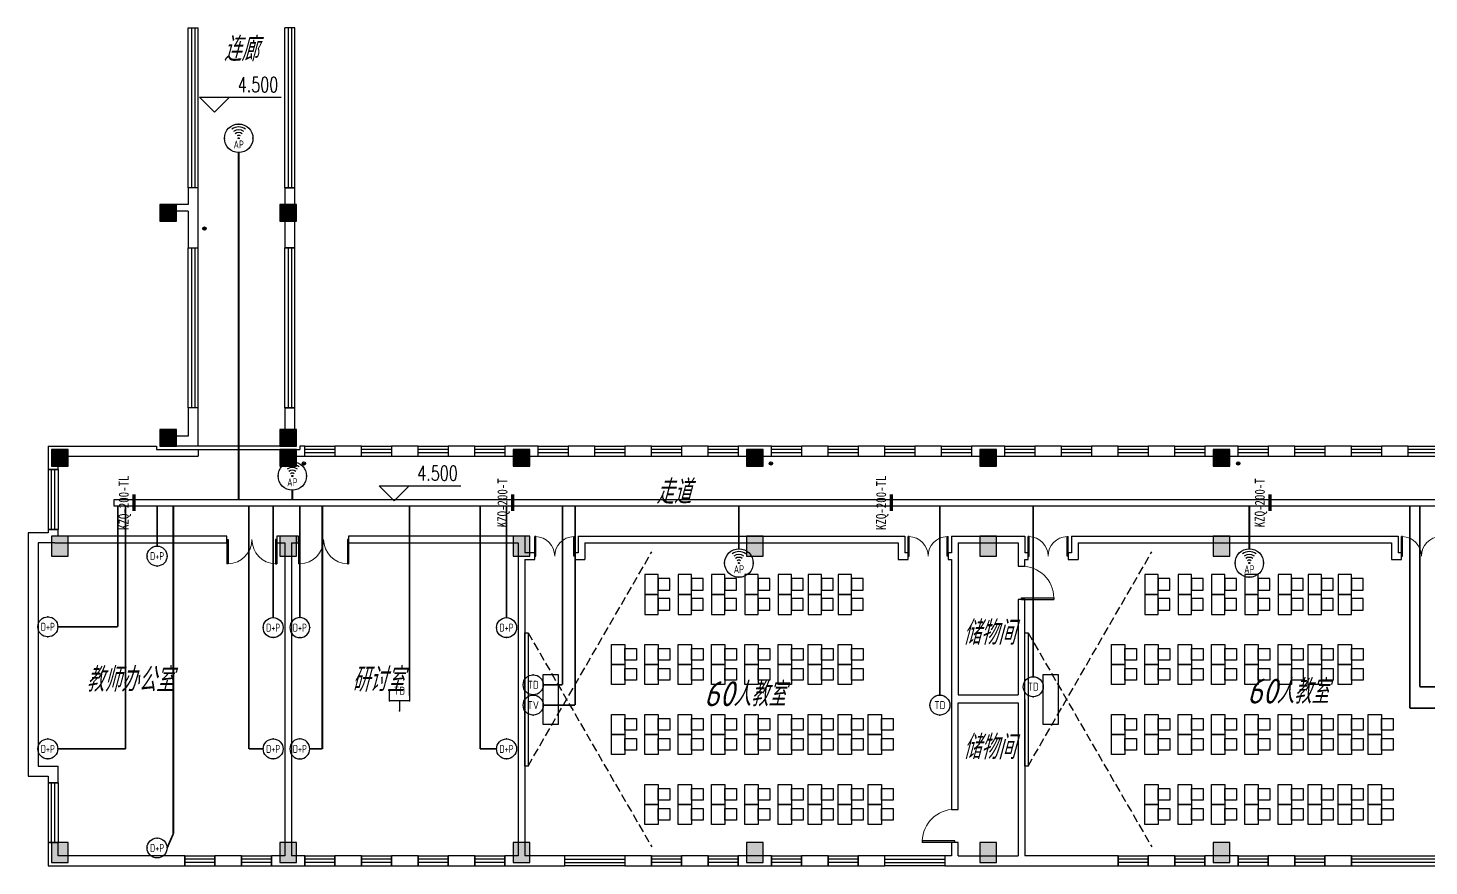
# Model space of a CAD drawing. Extents: x 1333527 to 1855755, y 1020844 to 1581249.
# Drawn here: x 1359474 to 1401502, y 1042977 to 1068127 of the extents above; entities that cross this region are included whole.
import ezdxf
from ezdxf.enums import TextEntityAlignment as Align

# ---------------------------------------------------------------- set-up
doc = ezdxf.new("R2010")
doc.units = 0
doc.header["$LTSCALE"] = 1000
doc.header["$PDSIZE"] = 5
doc.linetypes.add('DASH', pattern=[0.35, 0.25, -0.1])
doc.layers.add('1-建筑底图', color=8, linetype='Continuous', plot=False)
for name, color, linetype in [('CABLETRAY_PDS', 4, 'Continuous'), ('EQUIP-通讯', 3, 'Continuous'), ('WIRE-综合布线', 5, 'Continuous'), ('家具', 8, 'Continuous'), ('建筑-柱子', 9, 'Continuous'), ('建筑-柱子-填充', 8, 'Continuous'), ('抗震支吊架', 2, 'Continuous'), ('排水', 153, 'Continuous')]:
    doc.layers.add(name, color=color, linetype=linetype)
doc.styles.add('_TCH_DIM', font='SIMPLEX', dxfattribs={"bigfont": 'GBCBIG'})
doc.styles.add('_TEL_ATTDEF', font='gbenor', dxfattribs={"bigfont": 'gbcbig'})
doc.styles.add('_TEL_DIM', font='SIMPLEX', dxfattribs={"width": 0.8, "height": 3.5, "bigfont": 'HZTXT'})
doc.styles.add('kzcad', font='', dxfattribs={"width": 0.8})
doc.styles.get("Standard").update_dxf_attribs({"font": 'gbeitc.shx', "bigfont": 'gbcbig.shx'})
doc.styles.get('kzcad').set_extended_font_data('SimSun')
doc.linetypes.add('JIEDI', pattern='A,1.25,-0.25,0.25,-0.25,0.625,["/",Standard,S=0.6,R=0,X=0,Y=-0.3],0.625,-0.25,0.25,-0.25', length=4)

# ---------------------------------------------------------------- blocks, each defined once
blk = doc.blocks.new('$equip_U$00000080(win7-PC-hzk)')
blk.add_circle((0, 0.5), 0.5)
for p in [(0, 0.999), (-0.5, 0.5), (0.5, 0.5)]:
    blk.add_point(p)
at = {"color": 7, "style": '_TEL_DIM', "width": 0.7}
blk.add_attdef('$TEXT$', text='', height=0.4, dxfattribs=at).set_placement((0, 0.5), align=Align.MIDDLE_CENTER)
at = {"color": 7, "style": '_TEL_DIM', "flags": 1}
for tag in ['A', 'REMARK']:
    blk.add_attdef(tag, text='', height=0.00002, dxfattribs=at).set_placement((0, 0), align=Align.MIDDLE_CENTER)
blk = doc.blocks.new('$equip$00002670')
for p, q in [((-0.5, 0.499), (-0.5, 0.999)), ((0.5, 0.999), (0.5, 0.499)), ((0.5, 0.499), (-0.5, 0.499)), ((0, 0.5), (0, 0))]:
    blk.add_line(p, q)
for p in [(-0.5, 0.999), (0.5, 0.999), (-0.5, 0.499), (0, 0), (0.5, 0.499)]:
    blk.add_point(p)
at = {"color": 7, "style": '_TEL_DIM'}
blk.add_attdef('$TEXT$', text='', height=0.4, dxfattribs=at).set_placement((0, 0.999), align=Align.MIDDLE_CENTER)
at = {"color": 7, "style": '_TEL_DIM', "flags": 1}
blk.add_attdef('A', text='', height=0.000025, dxfattribs=at).set_placement((0, 0), align=Align.MIDDLE_CENTER)
blk = doc.blocks.new('$equip_U$00000091(win7-PC-hzk)')
for radius in [0.714, 0.0272]:
    blk.add_circle((0, 0), radius)
for radius in [0.571, 0.428, 0.285, 0.143]:
    blk.add_arc((0, 0), radius, 53.70489, 126.29511)
for p in [(0, 0.714), (-0.714, 0), (0.714, 0), (0, -0.714)]:
    blk.add_point(p)
at = {"color": 7, "style": '_TEL_DIM', "flags": 1}
for tag in ['A', 'REMARK']:
    blk.add_attdef(tag, text='', height=0.00002, dxfattribs=at).set_placement((0, 0), align=Align.MIDDLE_CENTER)
at = {"color": 7, "style": '_TEL_DIM', "width": 0.7}
blk.add_attdef('$TEXT$', text='', height=0.4, dxfattribs=at).set_placement((0, -0.31), align=Align.MIDDLE_CENTER)
blk = doc.blocks.new('$equip_U$00000076(win7-PC-hzk)')
blk.add_circle((0, 0.5), 0.5)
for p in [(0, 0.999), (-0.5, 0.5), (0.5, 0.5)]:
    blk.add_point(p)
at = {"color": 7, "style": '_TEL_DIM'}
blk.add_attdef('$TEXT$', text='', height=0.4, dxfattribs=at).set_placement((0, 0.5), align=Align.MIDDLE_CENTER)
at = {"color": 7, "style": '_TEL_DIM', "flags": 1}
for tag in ['A', 'REMARK']:
    blk.add_attdef(tag, text='', height=0.00002, dxfattribs=at).set_placement((0, 0), align=Align.MIDDLE_CENTER)
blk = doc.blocks.new('$equip_U$00000088(win7-PC-hzk)')
blk.add_circle((0, 0.5), 0.5)
for p in [(0, 0.999), (-0.5, 0.5), (0.5, 0.5)]:
    blk.add_point(p)
at = {"color": 7, "style": '_TEL_DIM'}
blk.add_attdef('$TEXT$', text='', height=0.4, dxfattribs=at).set_placement((0, 0.5), align=Align.MIDDLE_CENTER)
at = {"color": 7, "style": '_TEL_DIM', "flags": 1}
for tag in ['A', 'REMARK']:
    blk.add_attdef(tag, text='', height=0.00002, dxfattribs=at).set_placement((0, 0), align=Align.MIDDLE_CENTER)
blk = doc.blocks.new('js')
at = {"layer": '家具', "linetype": 'DASH'}
for points in [[(569568, 805988), (573281, 812418)], [(569568, 809988), (573281, 803558)]]:
    blk.add_lwpolyline(points, dxfattribs=at)
at = {"layer": '家具'}
for points in [[(573068, 811738), (573068, 811138), (573468, 811138), (573468, 811738)], [(573468, 811613), (573468, 811263), (573818, 811263), (573818, 811613)], [(574068, 811738), (574068, 811138), (574468, 811138), (574468, 811738)], [(574468, 811613), (574468, 811263), (574818, 811263), (574818, 811613)], [(575068, 811738), (575068, 811138), (575468, 811138), (575468, 811738)], [(575468, 811613), (575468, 811263), (575818, 811263), (575818, 811613)], [(576068, 811738), (576068, 811138), (576468, 811138), (576468, 811738)], [(576468, 811613), (576468, 811263), (576818, 811263), (576818, 811613)], [(577068, 811738), (577068, 811138), (577468, 811138), (577468, 811738)], [(577468, 811613), (577468, 811263), (577818, 811263), (577818, 811613)], [(577968, 811738), (577968, 811138), (578368, 811138), (578368, 811738)], [(578368, 811613), (578368, 811263), (578718, 811263), (578718, 811613)], [(578868, 811738), (578868, 811138), (579268, 811138), (579268, 811738)], [(579268, 811613), (579268, 811263), (579618, 811263), (579618, 811613)], [(573068, 811138), (573068, 810538), (573468, 810538), (573468, 811138)], [(574068, 811138), (574068, 810538), (574468, 810538), (574468, 811138)], [(575068, 811138), (575068, 810538), (575468, 810538), (575468, 811138)], [(576068, 811138), (576068, 810538), (576468, 810538), (576468, 811138)], [(577068, 811138), (577068, 810538), (577468, 810538), (577468, 811138)], [(577968, 811138), (577968, 810538), (578368, 810538), (578368, 811138)], [(578868, 811138), (578868, 810538), (579268, 810538), (579268, 811138)], [(573468, 811013), (573468, 810663), (573818, 810663), (573818, 811013)], [(574468, 811013), (574468, 810663), (574818, 810663), (574818, 811013)], [(575468, 811013), (575468, 810663), (575818, 810663), (575818, 811013)], [(576468, 811013), (576468, 810663), (576818, 810663), (576818, 811013)], [(577468, 811013), (577468, 810663), (577818, 810663), (577818, 811013)], [(578368, 811013), (578368, 810663), (578718, 810663), (578718, 811013)], [(579268, 811013), (579268, 810663), (579618, 810663), (579618, 811013)], [(569468, 805988), (569468, 809988), (569568, 809988), (569568, 805988)], [(572068, 809038), (572068, 809638), (572468, 809638), (572468, 809038)], [(572468, 809163), (572468, 809513), (572818, 809513), (572818, 809163)], [(573068, 809038), (573068, 809638), (573468, 809638), (573468, 809038)], [(573468, 809163), (573468, 809513), (573818, 809513), (573818, 809163)], [(574068, 809038), (574068, 809638), (574468, 809638), (574468, 809038)], [(574468, 809163), (574468, 809513), (574818, 809513), (574818, 809163)], [(575068, 809038), (575068, 809638), (575468, 809638), (575468, 809038)], [(575468, 809163), (575468, 809513), (575818, 809513), (575818, 809163)], [(576068, 809038), (576068, 809638), (576468, 809638), (576468, 809038)], [(576468, 809163), (576468, 809513), (576818, 809513), (576818, 809163)], [(577068, 809038), (577068, 809638), (577468, 809638), (577468, 809038)], [(577468, 809163), (577468, 809513), (577818, 809513), (577818, 809163)], [(577968, 809038), (577968, 809638), (578368, 809638), (578368, 809038)], [(578368, 809163), (578368, 809513), (578718, 809513), (578718, 809163)], [(578868, 809038), (578868, 809638), (579268, 809638), (579268, 809038)], [(579268, 809163), (579268, 809513), (579618, 809513), (579618, 809163)], [(572068, 808438), (572068, 809038), (572468, 809038), (572468, 808438)], [(573068, 808438), (573068, 809038), (573468, 809038), (573468, 808438)], [(574068, 808438), (574068, 809038), (574468, 809038), (574468, 808438)], [(575068, 808438), (575068, 809038), (575468, 809038), (575468, 808438)], [(576068, 808438), (576068, 809038), (576468, 809038), (576468, 808438)], [(577068, 808438), (577068, 809038), (577468, 809038), (577468, 808438)], [(577968, 808438), (577968, 809038), (578368, 809038), (578368, 808438)], [(578868, 808438), (578868, 809038), (579268, 809038), (579268, 808438)], [(570018, 808738), (570468, 808738), (570468, 807238), (570018, 807238)], [(572468, 808563), (572468, 808913), (572818, 808913), (572818, 808563)], [(573468, 808563), (573468, 808913), (573818, 808913), (573818, 808563)], [(574468, 808563), (574468, 808913), (574818, 808913), (574818, 808563)], [(575468, 808563), (575468, 808913), (575818, 808913), (575818, 808563)], [(576468, 808563), (576468, 808913), (576818, 808913), (576818, 808563)], [(577468, 808563), (577468, 808913), (577818, 808913), (577818, 808563)], [(578368, 808563), (578368, 808913), (578718, 808913), (578718, 808563)], [(579268, 808563), (579268, 808913), (579618, 808913), (579618, 808563)], [(572068, 806938), (572068, 807538), (572468, 807538), (572468, 806938)], [(572468, 807063), (572468, 807413), (572818, 807413), (572818, 807063)], [(573068, 806938), (573068, 807538), (573468, 807538), (573468, 806938)], [(573468, 807063), (573468, 807413), (573818, 807413), (573818, 807063)], [(574068, 806938), (574068, 807538), (574468, 807538), (574468, 806938)], [(574468, 807063), (574468, 807413), (574818, 807413), (574818, 807063)], [(575068, 806938), (575068, 807538), (575468, 807538), (575468, 806938)], [(575468, 807063), (575468, 807413), (575818, 807413), (575818, 807063)], [(576068, 806938), (576068, 807538), (576468, 807538), (576468, 806938)], [(576468, 807063), (576468, 807413), (576818, 807413), (576818, 807063)], [(577068, 806938), (577068, 807538), (577468, 807538), (577468, 806938)], [(577468, 807063), (577468, 807413), (577818, 807413), (577818, 807063)], [(577968, 806938), (577968, 807538), (578368, 807538), (578368, 806938)], [(578368, 807063), (578368, 807413), (578718, 807413), (578718, 807063)], [(578868, 806938), (578868, 807538), (579268, 807538), (579268, 806938)], [(579268, 807063), (579268, 807413), (579618, 807413), (579618, 807063)], [(579768, 806938), (579768, 807538), (580168, 807538), (580168, 806938)], [(580168, 807063), (580168, 807413), (580518, 807413), (580518, 807063)], [(572068, 806338), (572068, 806938), (572468, 806938), (572468, 806338)], [(573068, 806338), (573068, 806938), (573468, 806938), (573468, 806338)], [(574068, 806338), (574068, 806938), (574468, 806938), (574468, 806338)], [(575068, 806338), (575068, 806938), (575468, 806938), (575468, 806338)], [(576068, 806338), (576068, 806938), (576468, 806938), (576468, 806338)], [(577068, 806338), (577068, 806938), (577468, 806938), (577468, 806338)], [(577968, 806338), (577968, 806938), (578368, 806938), (578368, 806338)], [(578868, 806338), (578868, 806938), (579268, 806938), (579268, 806338)], [(579768, 806338), (579768, 806938), (580168, 806938), (580168, 806338)], [(572468, 806463), (572468, 806813), (572818, 806813), (572818, 806463)], [(573468, 806463), (573468, 806813), (573818, 806813), (573818, 806463)], [(574468, 806463), (574468, 806813), (574818, 806813), (574818, 806463)], [(575468, 806463), (575468, 806813), (575818, 806813), (575818, 806463)], [(576468, 806463), (576468, 806813), (576818, 806813), (576818, 806463)], [(577468, 806463), (577468, 806813), (577818, 806813), (577818, 806463)], [(578368, 806463), (578368, 806813), (578718, 806813), (578718, 806463)], [(579268, 806463), (579268, 806813), (579618, 806813), (579618, 806463)], [(580168, 806463), (580168, 806813), (580518, 806813), (580518, 806463)], [(573068, 804838), (573068, 805438), (573468, 805438), (573468, 804838)], [(573468, 804963), (573468, 805313), (573818, 805313), (573818, 804963)], [(574068, 804838), (574068, 805438), (574468, 805438), (574468, 804838)], [(574468, 804963), (574468, 805313), (574818, 805313), (574818, 804963)], [(575068, 804838), (575068, 805438), (575468, 805438), (575468, 804838)], [(575468, 804963), (575468, 805313), (575818, 805313), (575818, 804963)], [(576068, 804838), (576068, 805438), (576468, 805438), (576468, 804838)], [(576468, 804963), (576468, 805313), (576818, 805313), (576818, 804963)], [(577068, 804838), (577068, 805438), (577468, 805438), (577468, 804838)], [(577468, 804963), (577468, 805313), (577818, 805313), (577818, 804963)], [(577968, 804838), (577968, 805438), (578368, 805438), (578368, 804838)], [(578368, 804963), (578368, 805313), (578718, 805313), (578718, 804963)], [(578868, 804838), (578868, 805438), (579268, 805438), (579268, 804838)], [(579268, 804963), (579268, 805313), (579618, 805313), (579618, 804963)], [(579768, 804838), (579768, 805438), (580168, 805438), (580168, 804838)], [(580168, 804963), (580168, 805313), (580518, 805313), (580518, 804963)], [(573068, 804238), (573068, 804838), (573468, 804838), (573468, 804238)], [(574068, 804238), (574068, 804838), (574468, 804838), (574468, 804238)], [(575068, 804238), (575068, 804838), (575468, 804838), (575468, 804238)], [(576068, 804238), (576068, 804838), (576468, 804838), (576468, 804238)], [(577068, 804238), (577068, 804838), (577468, 804838), (577468, 804238)], [(577968, 804238), (577968, 804838), (578368, 804838), (578368, 804238)], [(578868, 804238), (578868, 804838), (579268, 804838), (579268, 804238)], [(579768, 804238), (579768, 804838), (580168, 804838), (580168, 804238)], [(573468, 804363), (573468, 804713), (573818, 804713), (573818, 804363)], [(574468, 804363), (574468, 804713), (574818, 804713), (574818, 804363)], [(575468, 804363), (575468, 804713), (575818, 804713), (575818, 804363)], [(576468, 804363), (576468, 804713), (576818, 804713), (576818, 804363)], [(577468, 804363), (577468, 804713), (577818, 804713), (577818, 804363)], [(578368, 804363), (578368, 804713), (578718, 804713), (578718, 804363)], [(579268, 804363), (579268, 804713), (579618, 804713), (579618, 804363)], [(580168, 804363), (580168, 804713), (580518, 804713), (580518, 804363)]]:
    blk.add_lwpolyline(points, close=True, dxfattribs=at)
blk = doc.blocks.new('ng')
at = {"layer": '排水'}
for p, q in [((345991, 781358), (346091, 781358)), ((346041, 781408), (346041, 781308))]:
    blk.add_line(p, q, dxfattribs=at)
blk.add_circle((346041, 781358), 50, dxfattribs=at)
blk = doc.blocks.new('A$C4670417C')
at = {"layer": '建筑-柱子-填充'}
for points in [[(3650, 21650), (3150, 21650), (3150, 21150), (3650, 21150)], [(7250, 21650), (6750, 21650), (6750, 21150), (7250, 21150)], [(3650, 14900), (3150, 14900), (3150, 14400), (3650, 14400)], [(7250, 14900), (6750, 14900), (6750, 14400), (7250, 14400)], [(400, 14300), (-100, 14300), (-100, 13800), (400, 13800)], [(7250, 14300), (6750, 14300), (6750, 13800), (7250, 13800)], [(14250, 14300), (13750, 14300), (13750, 13800), (14250, 13800)], [(21250, 14300), (20750, 14300), (20750, 13800), (21250, 13800)], [(28250, 14300), (27750, 14300), (27750, 13800), (28250, 13800)], [(35250, 14300), (34750, 14300), (34750, 13800), (35250, 13800)], [(400, 11700), (-100, 11700), (-100, 11100), (400, 11100)], [(7250, 11700), (6750, 11700), (6750, 11100), (7250, 11100)], [(14250, 11700), (13750, 11700), (13750, 11100), (14250, 11100)], [(21250, 11700), (20750, 11700), (20750, 11100), (21250, 11100)], [(28250, 11700), (27750, 11700), (27750, 11100), (28250, 11100)], [(35250, 11700), (34750, 11700), (34750, 11100), (35250, 11100)], [(400, 2500), (-100, 2500), (-100, 1900), (400, 1900)], [(7250, 2500), (6750, 2500), (6750, 1900), (7250, 1900)], [(14250, 2500), (13750, 2500), (13750, 1900), (14250, 1900)], [(21250, 2500), (20750, 2500), (20750, 1900), (21250, 1900)], [(28250, 2500), (27750, 2500), (27750, 1900), (28250, 1900)], [(35250, 2500), (34750, 2500), (34750, 1900), (35250, 1900)]]:
    blk.add_hatch(color=256, dxfattribs=at).paths.add_polyline_path(points)
at = {"layer": '建筑-柱子'}
for p, q in [((3650, 21650), (3150, 21650)), ((3150, 21650), (3150, 21150)), ((3650, 21150), (3650, 21650)), ((7250, 21650), (6750, 21650)), ((6750, 21650), (6750, 21150)), ((7250, 21150), (7250, 21650)), ((3150, 21150), (3650, 21150)), ((6750, 21150), (7250, 21150)), ((3650, 14900), (3150, 14900)), ((3150, 14900), (3150, 14400)), ((3650, 14400), (3650, 14900)), ((7250, 14900), (6750, 14900)), ((6750, 14900), (6750, 14400)), ((7250, 14400), (7250, 14900)), ((400, 14300), (-100, 14300)), ((-100, 14300), (-100, 13800)), ((400, 13800), (400, 14300)), ((3150, 14400), (3650, 14400)), ((6750, 14400), (7250, 14400)), ((7250, 14300), (6750, 14300)), ((6750, 14300), (6750, 13800)), ((7250, 13800), (7250, 14300)), ((14250, 14300), (13750, 14300)), ((13750, 14300), (13750, 13800)), ((14250, 13800), (14250, 14300)), ((21250, 14300), (20750, 14300)), ((20750, 14300), (20750, 13800)), ((21250, 13800), (21250, 14300)), ((28250, 14300), (27750, 14300)), ((27750, 14300), (27750, 13800)), ((28250, 13800), (28250, 14300)), ((35250, 14300), (34750, 14300)), ((34750, 14300), (34750, 13800)), ((35250, 13800), (35250, 14300)), ((-100, 13800), (400, 13800)), ((6750, 13800), (7250, 13800)), ((13750, 13800), (14250, 13800)), ((20750, 13800), (21250, 13800)), ((27750, 13800), (28250, 13800)), ((34750, 13800), (35250, 13800)), ((400, 11700), (-100, 11700)), ((-100, 11700), (-100, 11100)), ((400, 11100), (400, 11700)), ((7250, 11700), (6750, 11700)), ((6750, 11700), (6750, 11100)), ((7250, 11100), (7250, 11700)), ((14250, 11700), (13750, 11700)), ((13750, 11700), (13750, 11100)), ((14250, 11100), (14250, 11700)), ((21250, 11700), (20750, 11700)), ((20750, 11700), (20750, 11100)), ((21250, 11100), (21250, 11700)), ((28250, 11700), (27750, 11700)), ((27750, 11700), (27750, 11100)), ((28250, 11100), (28250, 11700)), ((35250, 11700), (34750, 11700)), ((34750, 11700), (34750, 11100)), ((35250, 11100), (35250, 11700)), ((-100, 11100), (400, 11100)), ((6750, 11100), (7250, 11100)), ((13750, 11100), (14250, 11100)), ((20750, 11100), (21250, 11100)), ((27750, 11100), (28250, 11100)), ((34750, 11100), (35250, 11100)), ((400, 2500), (-100, 2500)), ((-100, 2500), (-100, 1900)), ((400, 1900), (400, 2500)), ((7250, 2500), (6750, 2500)), ((6750, 2500), (6750, 1900)), ((7250, 1900), (7250, 2500)), ((14250, 2500), (13750, 2500)), ((13750, 2500), (13750, 1900)), ((14250, 1900), (14250, 2500)), ((21250, 2500), (20750, 2500)), ((20750, 2500), (20750, 1900)), ((21250, 1900), (21250, 2500)), ((28250, 2500), (27750, 2500)), ((27750, 2500), (27750, 1900)), ((28250, 1900), (28250, 2500)), ((35250, 2500), (34750, 2500)), ((34750, 2500), (34750, 1900)), ((35250, 1900), (35250, 2500)), ((-100, 1900), (400, 1900)), ((6750, 1900), (7250, 1900)), ((13750, 1900), (14250, 1900)), ((20750, 1900), (21250, 1900)), ((27750, 1900), (28250, 1900)), ((34750, 1900), (35250, 1900))]:
    blk.add_line(p, q, dxfattribs=at)
blk = doc.blocks.new('$WINLIB2D$00000001')
at = {"color": 0}
for points in [[(-0.5, 0.5), (-0.5, -0.5)], [(-0.5, 0.5), (0.5, 0.5)], [(0.5, -0.5), (0.5, 0.5)], [(0.5, 0.1667), (-0.5, 0.1667)], [(0.5, -0.1667), (-0.5, -0.1667)], [(-0.5, -0.5), (0.5, -0.5)]]:
    blk.add_lwpolyline(points, dxfattribs=at)
blk = doc.blocks.new('$DorLib2D$00000001')
for p, q in [((0.45, 0.975), (0.5, 0.975)), ((0.45, 0), (0.45, 0.975)), ((0.5, 0), (0.5, 0.975)), ((0.5, 0), (0.45, 0))]:
    blk.add_line(p, q)
at = {"lineweight": 13}
blk.add_arc((0.475, 0), 0.975, 91.4693, 180, dxfattribs=at)
blk = doc.blocks.new('$DorLib2D$00000002')
for p, q in [((-0.5, 0), (-0.5, 0.4875)), ((-0.475, 0.4875), (-0.5, 0.4875)), ((-0.475, 0), (-0.475, 0.4875)), ((0.475, 0), (0.475, 0.4875)), ((0.475, 0.4875), (0.5, 0.4875)), ((0.5, 0), (0.5, 0.4875)), ((-0.5, 0), (-0.475, 0)), ((0.5, 0), (0.475, 0))]:
    blk.add_line(p, q)
at = {"lineweight": 13}
for centre, start, end in [((-0.4875, 0), 0, 88.53072), ((0.4875, 0), 91.46928, 180)]:
    blk.add_arc(centre, 0.4875, start, end, dxfattribs=at)
blk = doc.blocks.new('1-二层建筑底图')
at = {"layer": '1-建筑底图', "color": 8}
for p, q in [((5594.7, 19919.3), (5144.7, 20369.3)), ((5144.7, 20369.3), (7595.7, 20369.3)), ((5594.7, 19919.3), (6044.7, 20369.3)), ((5100, 17650), (4800, 17650)), ((4800, 17650), (4800, 17150)), ((5100, 17050), (5100, 17650)), ((8000, 17650), (7700, 17650)), ((7700, 17650), (7700, 15850)), ((8000, 15850), (8000, 17650)), ((4800, 17150), (4450, 17150)), ((4450, 16950), (4450, 17150)), ((4800, 16950), (4450, 16950)), ((4800, 16950), (4800, 15850)), ((5100, 15850), (5100, 17050)), ((4800, 15850), (5100, 15850)), ((7700, 15850), (8000, 15850)), ((5100, 11050), (4800, 11050)), ((4800, 11050), (4800, 10200)), ((5100, 9900), (5100, 11050)), ((8000, 11050), (7700, 11050)), ((7700, 11050), (7700, 10100)), ((8000, 10100), (8000, 11050)), ((4800, 10200), (4450, 10200)), ((4450, 9900), (4450, 10200)), ((7700, 10100), (8000, 10100)), ((600, 9900), (3850, 9900)), ((600, 9900), (600, 9200)), ((3850, 9900), (3850, 9800)), ((3850, 9800), (5100, 9800)), ((5100, 9900), (4450, 9900)), ((5000, 9800), (7800, 9800)), ((7550, 9900), (5100, 9900)), ((5100, 9800), (5100, 9600)), ((8025, 9800), (8150, 9800)), ((8025, 9800), (8025, 9600)), ((8300, 9900), (8150, 9900)), ((8150, 9900), (8150, 9800)), ((8300, 9600), (8300, 9900)), ((10000, 9900), (9200, 9900)), ((9200, 9900), (9200, 9600)), ((10000, 9600), (10000, 9900)), ((11700, 9900), (10900, 9900)), ((10900, 9900), (10900, 9600)), ((11700, 9600), (11700, 9900)), ((13400, 9900), (12600, 9900)), ((12600, 9900), (12600, 9600)), ((13400, 9600), (13400, 9900)), ((15300, 9900), (14300, 9900)), ((14300, 9900), (14300, 9600)), ((15300, 9600), (15300, 9900)), ((17000, 9900), (16200, 9900)), ((16200, 9900), (16200, 9600)), ((17000, 9600), (17000, 9900)), ((18700, 9900), (17900, 9900)), ((17900, 9900), (17900, 9600)), ((18700, 9600), (18700, 9900)), ((20400, 9900), (19600, 9900)), ((19600, 9900), (19600, 9600)), ((20400, 9600), (20400, 9900)), ((22300, 9900), (21300, 9900)), ((21300, 9900), (21300, 9600)), ((22300, 9600), (22300, 9900)), ((24000, 9900), (23200, 9900)), ((23200, 9900), (23200, 9600)), ((24000, 9600), (24000, 9900)), ((25700, 9900), (24900, 9900)), ((24900, 9900), (24900, 9600)), ((25700, 9600), (25700, 9900)), ((27400, 9900), (26600, 9900)), ((26600, 9900), (26600, 9600)), ((27400, 9600), (27400, 9900)), ((29300, 9900), (28300, 9900)), ((28300, 9900), (28300, 9600)), ((29300, 9600), (29300, 9900)), ((31000, 9900), (30200, 9900)), ((30200, 9900), (30200, 9600)), ((31000, 9600), (31000, 9900)), ((32700, 9900), (31900, 9900)), ((31900, 9900), (31900, 9600)), ((32700, 9600), (32700, 9900)), ((34400, 9900), (33600, 9900)), ((33600, 9900), (33600, 9600)), ((34400, 9600), (34400, 9900)), ((36300, 9900), (35300, 9900)), ((35300, 9900), (35300, 9600)), ((36300, 9600), (36300, 9900)), ((38000, 9900), (37200, 9900)), ((37200, 9900), (37200, 9600)), ((38000, 9600), (38000, 9900)), ((39700, 9900), (38900, 9900)), ((38900, 9900), (38900, 9600)), ((39700, 9600), (39700, 9900)), ((41400, 9900), (40600, 9900)), ((40600, 9900), (40600, 9600)), ((41400, 9600), (41400, 9900)), ((900, 9600), (3850, 9600)), ((900, 9200), (900, 9600)), ((3850, 9600), (5100, 9600)), ((8025, 9600), (8150, 9600)), ((8150, 9600), (8300, 9600)), ((9200, 9600), (10000, 9600)), ((10900, 9600), (11700, 9600)), ((12600, 9600), (13400, 9600)), ((14300, 9600), (15300, 9600)), ((16200, 9600), (17000, 9600)), ((17900, 9600), (18700, 9600)), ((19600, 9600), (20400, 9600)), ((21300, 9600), (22300, 9600)), ((23200, 9600), (24000, 9600)), ((24900, 9600), (25700, 9600)), ((26600, 9600), (27400, 9600)), ((28300, 9600), (29300, 9600)), ((30200, 9600), (31000, 9600)), ((31900, 9600), (32700, 9600)), ((33600, 9600), (34400, 9600)), ((35300, 9600), (36300, 9600)), ((37200, 9600), (38000, 9600)), ((38900, 9600), (39700, 9600)), ((40600, 9600), (41400, 9600)), ((600, 9200), (900, 9200)), ((10980.7, 8258.6), (10530.7, 8708.6)), ((10530.7, 8708.6), (12981.7, 8708.6)), ((10980.7, 8258.6), (11430.7, 8708.6)), ((600, 7300), (0, 7300)), ((0, 7300), (0, 0)), ((900, 7400), (600, 7400)), ((600, 7400), (600, 7300)), ((900, 7200), (900, 7400)), ((5964.7, 7200), (900, 7200)), ((5964.7, 7000), (5964.7, 7200)), ((7800, 7200), (7464.7, 7200)), ((7464.7, 7200), (7464.7, 7000)), ((8118.2, 7200), (7800, 7200)), ((8118.2, 7000), (8118.2, 7200)), ((14900, 7200), (9618.2, 7200)), ((9618.2, 7200), (9618.2, 7000)), ((14900, 7200), (14900, 6700)), ((16500, 7200), (26300, 7200)), ((16500, 7200), (16500, 6700)), ((26300, 7200), (26300, 6700)), ((27700, 7200), (29900, 7200)), ((27700, 7200), (27700, 6700)), ((29900, 7200), (29900, 6700)), ((31300, 7200), (41100, 7200)), ((31300, 7200), (31300, 6700)), ((41100, 7200), (41100, 6700)), ((800, 7000), (300, 7000)), ((300, 7000), (300, 300)), ((800, 7000), (5964.7, 7000)), ((7464.7, 7000), (7700, 7000)), ((7700, 7000), (7700, -2400)), ((7900, 7000), (7900, -2400)), ((7900, 7000), (8118.2, 7000)), ((9618.2, 7000), (14700, 7000)), ((14700, 7000), (14700, 6600)), ((16700, 7000), (26100, 7000)), ((16700, 7000), (16700, 6700)), ((26100, 7000), (26100, 6500)), ((27900, 7000), (29700, 7000)), ((27900, 7000), (27900, 6600)), ((29700, 7000), (29700, 6600)), ((31500, 7000), (40900, 7000)), ((31500, 7000), (31500, 6500)), ((40900, 7000), (40900, 6500)), ((14700, 6600), (14700, -2400)), ((15200, 6700), (14900, 6700)), ((14900, 6500), (14900, -2400)), ((14900, 6500), (15200, 6500)), ((15200, 6500), (15200, 6700)), ((16500, 6700), (16400, 6700)), ((16400, 6700), (16400, 6500)), ((16400, 6500), (16600, 6500)), ((16600, 6500), (16700, 6500)), ((16700, 6700), (16700, 6700)), ((16700, 6700), (16700, 6500)), ((26100, 6500), (26400, 6500)), ((26400, 6700), (26300, 6700)), ((26400, 6500), (26400, 6700)), ((27700, 6700), (27600, 6700)), ((27600, 6700), (27600, 6500)), ((27600, 6500), (27700, 6500)), ((27700, 6500), (27700, 2298.6)), ((27900, 6600), (27900, 2438.6)), ((29700, 6600), (29700, 6300)), ((30000, 6700), (29900, 6700)), ((29900, 6500), (30000, 6500)), ((29900, 6300), (29900, 6500)), ((30000, 6500), (30000, 6700)), ((31300, 6700), (31200, 6700)), ((31200, 6700), (31200, 6500)), ((31200, 6500), (31500, 6500)), ((40900, 6500), (41200, 6500)), ((41200, 6700), (41100, 6700)), ((41200, 6500), (41200, 6700)), ((29700, 6300), (29900, 6300)), ((29900, 5300), (29700, 5300)), ((29700, 5300), (29700, 2438.6)), ((29900, 2298.6), (29900, 5300)), ((27700, 2298.6), (27700, -1000)), ((27900, 2438.6), (29700, 2438.6)), ((27900, 2198.6), (29700, 2198.6)), ((27900, -1000), (27900, 2198.6)), ((29700, 2198.6), (29700, -2400)), ((29900, 2298.6), (29900, -2400)), ((0, 0), (600, 0)), ((300, 300), (900, 300)), ((600, 0), (600, -200)), ((900, -200), (900, 300)), ((600, -200), (900, -200)), ((27700, -1000), (27900, -1000)), ((900, -2000), (600, -2000)), ((600, -2000), (600, -2700)), ((900, -2400), (900, -2000)), ((27900, -2000), (27700, -2000)), ((27700, -2000), (27700, -2400)), ((27900, -2400), (27900, -2000)), ((4700, -2400), (900, -2400)), ((4700, -2700), (4700, -2400)), ((6400, -2400), (5600, -2400)), ((5600, -2400), (5600, -2700)), ((6400, -2700), (6400, -2400)), ((7700, -2400), (7300, -2400)), ((7300, -2400), (7300, -2700)), ((8300, -2400), (7900, -2400)), ((8300, -2700), (8300, -2400)), ((10000, -2400), (9200, -2400)), ((9200, -2400), (9200, -2700)), ((10000, -2700), (10000, -2400)), ((11700, -2400), (10900, -2400)), ((10900, -2400), (10900, -2700)), ((11700, -2700), (11700, -2400)), ((13400, -2400), (12600, -2400)), ((12600, -2400), (12600, -2700)), ((13400, -2700), (13400, -2400)), ((14700, -2400), (14300, -2400)), ((14300, -2400), (14300, -2700)), ((16100, -2400), (14900, -2400)), ((16100, -2700), (16100, -2400)), ((18700, -2400), (17900, -2400)), ((17900, -2400), (17900, -2700)), ((18700, -2700), (18700, -2400)), ((20400, -2400), (19600, -2400)), ((19600, -2400), (19600, -2700)), ((20400, -2700), (20400, -2400)), ((22300, -2400), (21300, -2400)), ((21300, -2400), (21300, -2700)), ((22300, -2700), (22300, -2400)), ((24000, -2400), (23200, -2400)), ((23200, -2400), (23200, -2700)), ((24000, -2700), (24000, -2400)), ((25700, -2400), (24900, -2400)), ((24900, -2400), (24900, -2700)), ((25700, -2700), (25700, -2400)), ((27700, -2400), (27500, -2400)), ((27500, -2400), (27500, -2700)), ((27900, -2400), (29700, -2400)), ((32700, -2400), (29900, -2400)), ((32700, -2700), (32700, -2400)), ((34400, -2400), (33600, -2400)), ((33600, -2400), (33600, -2700)), ((34400, -2700), (34400, -2400)), ((36300, -2400), (35300, -2400)), ((35300, -2400), (35300, -2700)), ((36300, -2700), (36300, -2400)), ((38000, -2400), (37200, -2400)), ((37200, -2400), (37200, -2700)), ((38000, -2700), (38000, -2400)), ((39700, -2400), (38900, -2400)), ((38900, -2400), (38900, -2700)), ((39700, -2700), (39700, -2400)), ((600, -2700), (4700, -2700)), ((5600, -2700), (6400, -2700)), ((7300, -2700), (7800, -2700)), ((7800, -2700), (8300, -2700)), ((9200, -2700), (10000, -2700)), ((10900, -2700), (11700, -2700)), ((12600, -2700), (13400, -2700)), ((14300, -2700), (14800, -2700)), ((14800, -2700), (16100, -2700)), ((17900, -2700), (18700, -2700)), ((19600, -2700), (20400, -2700)), ((21300, -2700), (22300, -2700)), ((23200, -2700), (24000, -2700)), ((24900, -2700), (25700, -2700)), ((27500, -2700), (27800, -2700)), ((27800, -2700), (29800, -2700)), ((29800, -2700), (32700, -2700)), ((33600, -2700), (34400, -2700)), ((35300, -2700), (36300, -2700)), ((37200, -2700), (38000, -2700)), ((38900, -2700), (39700, -2700))]:
    blk.add_line(p, q, dxfattribs=at)
for name, p in [('A$C4670417C', (800, -4500)), ('ng', (-340749.8, -764929.9)), ('ng', (-337765.7, -771975.2)), ('ng', (-323753.7, -771975.2)), ('ng', (-309735.1, -771975.2)), ('js', (-554568.2, -805688.4)), ('js', (-539568.2, -805688.4))]:
    blk.add_blockref(name, p, dxfattribs=at)
for name, p, xscale, yscale, zscale, rotation in [('$WINLIB2D$00000001', (4950, 20050), 4800, -300, 300, 90.00000000043902), ('$WINLIB2D$00000001', (7850, 20050), 4800, 300, 300, 90.00000000043927), ('$WINLIB2D$00000001', (4950, 13450), 4800, -300, 300, 90.00000000043902), ('$WINLIB2D$00000001', (7850, 13450), 4800, 300, 300, 90.00000000043927), ('$WINLIB2D$00000001', (8750, 9750), 900, -300, 300, 1.642854430531262e-08), ('$WINLIB2D$00000001', (10450, 9750), 900, -300, 300, 1.642854430531262e-08), ('$WINLIB2D$00000001', (12150, 9750), 900, -300, 300, 1.642854430531262e-08), ('$WINLIB2D$00000001', (13850, 9750), 900, -300, 300, 1.642854430531262e-08), ('$WINLIB2D$00000001', (15750, 9750), 900, -300, 300, 1.642854430531262e-08), ('$WINLIB2D$00000001', (17450, 9750), 900, -300, 300, 1.642854430531262e-08), ('$WINLIB2D$00000001', (19150, 9750), 900, -300, 300, 1.642854430531262e-08), ('$WINLIB2D$00000001', (20850, 9750), 900, -300, 300, 1.642854430531262e-08), ('$WINLIB2D$00000001', (22750, 9750), 900, -300, 300, 1.642854430531262e-08), ('$WINLIB2D$00000001', (24450, 9750), 900, -300, 300, 1.642854430531262e-08), ('$WINLIB2D$00000001', (26150, 9750), 900, -300, 300, 1.642854430531262e-08), ('$WINLIB2D$00000001', (27850, 9750), 900, -300, 300, 1.642854430531262e-08), ('$WINLIB2D$00000001', (29750, 9750), 900, -300, 300, 1.642854430531262e-08), ('$WINLIB2D$00000001', (31450, 9750), 900, -300, 300, 1.642854430531262e-08), ('$WINLIB2D$00000001', (33150, 9750), 900, -300, 300, 1.642854430531262e-08), ('$WINLIB2D$00000001', (34850, 9750), 900, -300, 300, 1.642854430531262e-08), ('$WINLIB2D$00000001', (36750, 9750), 900, -300, 300, 1.642854430531262e-08), ('$WINLIB2D$00000001', (38450, 9750), 900, -300, 300, 1.642854430531262e-08), ('$WINLIB2D$00000001', (40150, 9750), 900, -300, 300, 1.642854430531262e-08), ('$WINLIB2D$00000001', (41850, 9750), 900, -300, 300, 1.642854430531262e-08), ('$WINLIB2D$00000001', (750, 8300), -1800, -300, 300, 90), ('$DorLib2D$00000002', (15800, 6600), -1200, 1200, 200, 1.581191177990604e-08), ('$DorLib2D$00000002', (27000, 6600), -1200, -1200, 200, 179.9999999822117), ('$DorLib2D$00000002', (30600, 6600), -1200, 1200, 200, 1.778833080834374e-08), ('$DorLib2D$00000002', (41800, 6600), -1200, -1200, 200, 179.9999999822141), ('$DorLib2D$00000002', (6714.7, 7100), 1500, -1500, 200, 3.25634604736273e-08), ('$DorLib2D$00000002', (8868.2, 7100), -1500, -1500, 200, 3.256251268624055e-08), ('$DorLib2D$00000001', (29800, 5800), 1000, 1000, 200, 269.9999999996713), ('$WINLIB2D$00000001', (750, -1100), 1800, 300, 300, 270), ('$DorLib2D$00000001', (27800, -1500), 1000, -1000, 200, 270.0000000003295), ('$WINLIB2D$00000001', (5150, -2550), 900, 300, 300, 1.581196415824471e-08), ('$WINLIB2D$00000001', (6850, -2550), 900, 300, 300, 1.581196415824471e-08), ('$WINLIB2D$00000001', (8750, -2550), 900, 300, 300, 1.58119641583691e-08), ('$WINLIB2D$00000001', (10450, -2550), 900, 300, 300, 1.58119641583691e-08), ('$WINLIB2D$00000001', (12150, -2550), 900, 300, 300, 1.58119641583691e-08), ('$WINLIB2D$00000001', (13850, -2550), 900, 300, 300, 1.58119641583691e-08), ('$WINLIB2D$00000001', (17000, -2550), -1800, 300, 300, 1.581175190779049e-08), ('$WINLIB2D$00000001', (19150, -2550), 900, 300, 300, 1.581174429048954e-08), ('$WINLIB2D$00000001', (20850, -2550), 900, 300, 300, 1.581174429048954e-08), ('$WINLIB2D$00000001', (22750, -2550), 900, 300, 300, 1.581174429048954e-08), ('$WINLIB2D$00000001', (24450, -2550), 900, 300, 300, 1.581174429048954e-08), ('$WINLIB2D$00000001', (26600, -2550), -1800, 300, 300, 1.581175190779049e-08), ('$WINLIB2D$00000001', (33150, -2550), 900, 300, 300, 1.581170329505992e-08), ('$WINLIB2D$00000001', (34850, -2550), 900, 300, 300, 1.58119424766905e-08), ('$WINLIB2D$00000001', (36750, -2550), 900, 300, 300, 1.58119424766905e-08), ('$WINLIB2D$00000001', (38450, -2550), 900, 300, 300, 1.58119424766905e-08), ('$WINLIB2D$00000001', (41000, -2550), 2600, 300, 300, 1.581170329505992e-08)]:
    blk.add_blockref(name, p, dxfattribs=dict(at, xscale=xscale, yscale=yscale, zscale=zscale, rotation=rotation))
for s, height, p in [('连廊', 723.4, (5869.4, 21453.7)), ('走道', 723.4, (18842.9, 8167)), ('储物间', 723.4, (28048.4, 3937.7)), ('教师办公室', 723.4, (1745.4, 2531.6)), ('研讨室', 723.4, (9715.4, 2531.6)), ('人教室', 723.4, (37446.8, 2172.9)), ('60', 750, (20279.6, 2093.1)), ('人教室', 723.4, (21154.6, 2093.1)), ('60', 750, (36571.8, 2172.9)), ('储物间', 723.4, (28053, 504.1))]:
    blk.add_text(s, height=height, dxfattribs=at).set_placement(p)
at = {"layer": '1-建筑底图', "color": 8, "style": '_TCH_DIM', "width": 0.705882}
for p in [(6290.7, 20526.8), (11676.7, 8866.1)]:
    blk.add_text('4.500', height=446.25, dxfattribs=at).set_placement(p)

msp = doc.modelspace()

# ---------------------------------------------------------------- linework, layer by layer
at = {"layer": 'CABLETRAY_PDS'}
for p, q in [((1362054, 1053777), (1362054, 1053977)), ((1362054, 1053977), (1440074, 1053977)), ((1440074, 1053777), (1362054, 1053777))]:
    msp.add_line(p, q, dxfattribs=at)
at = {"layer": 'WIRE-综合布线', "linetype": 'Continuous', "const_width": 52.5}
for points in [[(1365794, 1053977), (1365794, 1064389)], [(1367403, 1053977), (1367403, 1054253)], [(1362167, 1050155), (1362167, 1053777)], [(1362399, 1046490), (1362399, 1053777)], [(1363346, 1052577), (1363346, 1053777)], [(1363833, 1043944), (1363833, 1053777)], [(1366098, 1046490), (1366098, 1053777)], [(1366829, 1050430), (1366829, 1053777)], [(1367629, 1050430), (1367629, 1053777)], [(1368302, 1046490), (1368302, 1053777)], [(1370920, 1048086), (1370920, 1053777)], [(1373037, 1046490), (1373037, 1053777)], [(1373829, 1050430), (1373829, 1053777)], [(1375504, 1048414), (1375504, 1053777)], [(1375886, 1047805), (1375886, 1053777)], [(1380800, 1052497), (1380800, 1053777)], [(1386829, 1048105), (1386829, 1053777)], [(1389629, 1048656), (1389629, 1053777)], [(1396112, 1052497), (1396112, 1053777)], [(1400925, 1047715), (1400925, 1053777)], [(1401224, 1048357), (1401224, 1053777)], [(1360369, 1050155), (1362167, 1050155)], [(1374929, 1048414), (1375504, 1048414)], [(1401224, 1048357), (1401730, 1048357)], [(1374929, 1047805), (1375886, 1047805)], [(1400925, 1047715), (1401730, 1047715)], [(1360369, 1046490), (1362399, 1046490)], [(1366098, 1046490), (1366530, 1046490)], [(1367929, 1046490), (1368302, 1046490)], [(1373037, 1046490), (1373530, 1046490)], [(1363645, 1043516), (1363833, 1043944)]]:
    msp.add_lwpolyline(points, dxfattribs=at)
at = {"layer": '抗震支吊架', "color": 2, "const_width": 100}
for points in [[(1362654, 1053627), (1362654, 1054127)], [(1374014, 1053627), (1374014, 1054127)], [(1385374, 1053627), (1385374, 1054127)], [(1396734, 1053627), (1396734, 1054127)]]:
    msp.add_lwpolyline(points, dxfattribs=at)

# ---------------------------------------------------------------- block references
at = {"layer": '1-建筑底图'}
msp.add_blockref('1-二层建筑底图', (1359474, 1045677), dxfattribs=at)
at = {"layer": 'EQUIP-通讯', "linetype": 'JIEDI'}
ref = msp.add_blockref('$equip_U$00000091(win7-PC-hzk)', (1365794, 1064817), dxfattribs=dict(at, xscale=600, yscale=600, zscale=600))
ref.add_attrib('$TEXT$', 'AP', dxfattribs={"layer": '0', "color": 7, "height": 240, "style": '_TEL_ATTDEF', "width": 0.7}).set_placement((1365794, 1064631), align=Align.MIDDLE_CENTER)
ref = msp.add_blockref('$equip_U$00000091(win7-PC-hzk)', (1367403, 1054681), dxfattribs=dict(at, xscale=600, yscale=600, zscale=600))
ref.add_attrib('$TEXT$', 'AP', dxfattribs={"layer": '0', "color": 7, "height": 240, "style": '_TEL_ATTDEF', "width": 0.7}).set_placement((1367403, 1054495), align=Align.MIDDLE_CENTER)
ref = msp.add_blockref('$equip_U$00000080(win7-PC-hzk)', (1363346, 1052577), dxfattribs=dict(at, xscale=600, yscale=600, zscale=600, rotation=180))
ref.add_attrib('$TEXT$', 'D+P', dxfattribs={"layer": '0', "color": 7, "height": 240, "style": '_TEL_ATTDEF', "width": 0.7}).set_placement((1363346, 1052277), align=Align.MIDDLE_CENTER)
ref = msp.add_blockref('$equip_U$00000091(win7-PC-hzk)', (1380800, 1052069), dxfattribs=dict(at, xscale=600, yscale=600, zscale=600))
ref.add_attrib('$TEXT$', 'AP', dxfattribs={"layer": '0', "color": 7, "height": 240, "style": '_TEL_ATTDEF', "width": 0.7}).set_placement((1380800, 1051883), align=Align.MIDDLE_CENTER)
ref = msp.add_blockref('$equip_U$00000091(win7-PC-hzk)', (1396112, 1052069), dxfattribs=dict(at, xscale=600, yscale=600, zscale=600))
ref.add_attrib('$TEXT$', 'AP', dxfattribs={"layer": '0', "color": 7, "height": 240, "style": '_TEL_ATTDEF', "width": 0.7}).set_placement((1396112, 1051883), align=Align.MIDDLE_CENTER)
ref = msp.add_blockref('$equip_U$00000080(win7-PC-hzk)', (1359769, 1050155), dxfattribs=dict(at, xscale=600, yscale=600, zscale=600, rotation=269.9999999999999))
ref.add_attrib('$TEXT$', 'D+P', dxfattribs={"layer": '0', "color": 7, "height": 240, "style": '_TEL_ATTDEF', "width": 0.7}).set_placement((1360069, 1050155), align=Align.MIDDLE_CENTER)
ref = msp.add_blockref('$equip_U$00000080(win7-PC-hzk)', (1367129, 1050130), dxfattribs=dict(at, xscale=600, yscale=600, zscale=600, rotation=90))
ref.add_attrib('$TEXT$', 'D+P', dxfattribs={"layer": '0', "color": 7, "height": 240, "style": '_TEL_ATTDEF', "width": 0.7}).set_placement((1366829, 1050130), align=Align.MIDDLE_CENTER)
ref = msp.add_blockref('$equip_U$00000080(win7-PC-hzk)', (1367329, 1050130), dxfattribs=dict(at, xscale=-600, yscale=600, zscale=600, rotation=270))
ref.add_attrib('$TEXT$', 'D+P', dxfattribs={"layer": '0', "color": 7, "height": 240, "style": '_TEL_ATTDEF', "width": 0.7}).set_placement((1367629, 1050130), align=Align.MIDDLE_CENTER)
ref = msp.add_blockref('$equip_U$00000080(win7-PC-hzk)', (1374129, 1050130), dxfattribs=dict(at, xscale=600, yscale=600, zscale=600, rotation=90))
ref.add_attrib('$TEXT$', 'D+P', dxfattribs={"layer": '0', "color": 7, "height": 240, "style": '_TEL_ATTDEF', "width": 0.7}).set_placement((1373829, 1050130), align=Align.MIDDLE_CENTER)
ref = msp.add_blockref('$equip_U$00000076(win7-PC-hzk)', (1374329, 1048414), dxfattribs=dict(at, xscale=600, yscale=600, zscale=600, rotation=270))
ref.add_attrib('$TEXT$', 'TD', dxfattribs={"layer": '0', "color": 7, "height": 240, "style": '_TEL_ATTDEF'}).set_placement((1374629, 1048414), align=Align.MIDDLE_CENTER)
ref = msp.add_blockref('$equip_U$00000076(win7-PC-hzk)', (1389329, 1048357), dxfattribs=dict(at, xscale=600, yscale=600, zscale=600, rotation=270))
ref.add_attrib('$TEXT$', 'TD', dxfattribs={"layer": '0', "color": 7, "height": 240, "style": '_TEL_ATTDEF'}).set_placement((1389629, 1048357), align=Align.MIDDLE_CENTER)
ref = msp.add_blockref('$equip$00002670', (1370620, 1047636), dxfattribs=dict(at, xscale=600, yscale=600, zscale=600))
ref.add_attrib('$TEXT$', 'TD', dxfattribs={"layer": '0', "color": 7, "height": 240, "style": '_TEL_ATTDEF'}).set_placement((1370620, 1048236), align=Align.MIDDLE_CENTER)
ref = msp.add_blockref('$equip_U$00000088(win7-PC-hzk)', (1374329, 1047805), dxfattribs=dict(at, xscale=600, yscale=600, zscale=600, rotation=270))
ref.add_attrib('$TEXT$', 'TV', dxfattribs={"layer": '0', "color": 7, "height": 240, "style": '_TEL_ATTDEF'}).set_placement((1374629, 1047805), align=Align.MIDDLE_CENTER)
ref = msp.add_blockref('$equip_U$00000076(win7-PC-hzk)', (1387129, 1047805), dxfattribs=dict(at, xscale=600, yscale=600, zscale=600, rotation=90))
ref.add_attrib('$TEXT$', 'TD', dxfattribs={"layer": '0', "color": 7, "height": 240, "style": '_TEL_ATTDEF'}).set_placement((1386829, 1047805), align=Align.MIDDLE_CENTER)
ref = msp.add_blockref('$equip_U$00000080(win7-PC-hzk)', (1359769, 1046490), dxfattribs=dict(at, xscale=600, yscale=600, zscale=600, rotation=269.9999999999999))
ref.add_attrib('$TEXT$', 'D+P', dxfattribs={"layer": '0', "color": 7, "height": 240, "style": '_TEL_ATTDEF', "width": 0.7}).set_placement((1360069, 1046490), align=Align.MIDDLE_CENTER)
ref = msp.add_blockref('$equip_U$00000080(win7-PC-hzk)', (1367129, 1046490), dxfattribs=dict(at, xscale=600, yscale=600, zscale=600, rotation=90))
ref.add_attrib('$TEXT$', 'D+P', dxfattribs={"layer": '0', "color": 7, "height": 240, "style": '_TEL_ATTDEF', "width": 0.7}).set_placement((1366829, 1046490), align=Align.MIDDLE_CENTER)
ref = msp.add_blockref('$equip_U$00000080(win7-PC-hzk)', (1367329, 1046490), dxfattribs=dict(at, xscale=-600, yscale=600, zscale=600, rotation=270))
ref.add_attrib('$TEXT$', 'D+P', dxfattribs={"layer": '0', "color": 7, "height": 240, "style": '_TEL_ATTDEF', "width": 0.7}).set_placement((1367629, 1046490), align=Align.MIDDLE_CENTER)
ref = msp.add_blockref('$equip_U$00000080(win7-PC-hzk)', (1374129, 1046490), dxfattribs=dict(at, xscale=600, yscale=600, zscale=600, rotation=90))
ref.add_attrib('$TEXT$', 'D+P', dxfattribs={"layer": '0', "color": 7, "height": 240, "style": '_TEL_ATTDEF', "width": 0.7}).set_placement((1373829, 1046490), align=Align.MIDDLE_CENTER)
ref = msp.add_blockref('$equip_U$00000080(win7-PC-hzk)', (1363346, 1043217), dxfattribs=dict(at, xscale=600, yscale=600, zscale=600))
ref.add_attrib('$TEXT$', 'D+P', dxfattribs={"layer": '0', "color": 7, "height": 240, "style": '_TEL_ATTDEF', "width": 0.7}).set_placement((1363346, 1043516), align=Align.MIDDLE_CENTER)

# ---------------------------------------------------------------- texts
at = {"layer": '抗震支吊架', "color": 2, "style": 'kzcad', "width": 0.8}
for s, p in [('KZQ-200-TL', (1362494, 1053877)), ('KZQ-200-T', (1373854, 1053877)), ('KZQ-200-TL', (1385214, 1053877)), ('KZQ-200-T', (1396574, 1053877))]:
    msp.add_text(s, height=300, rotation=89.8854, dxfattribs=at).set_placement(p, align=Align.CENTER)

doc.saveas('drawing.dxf')
